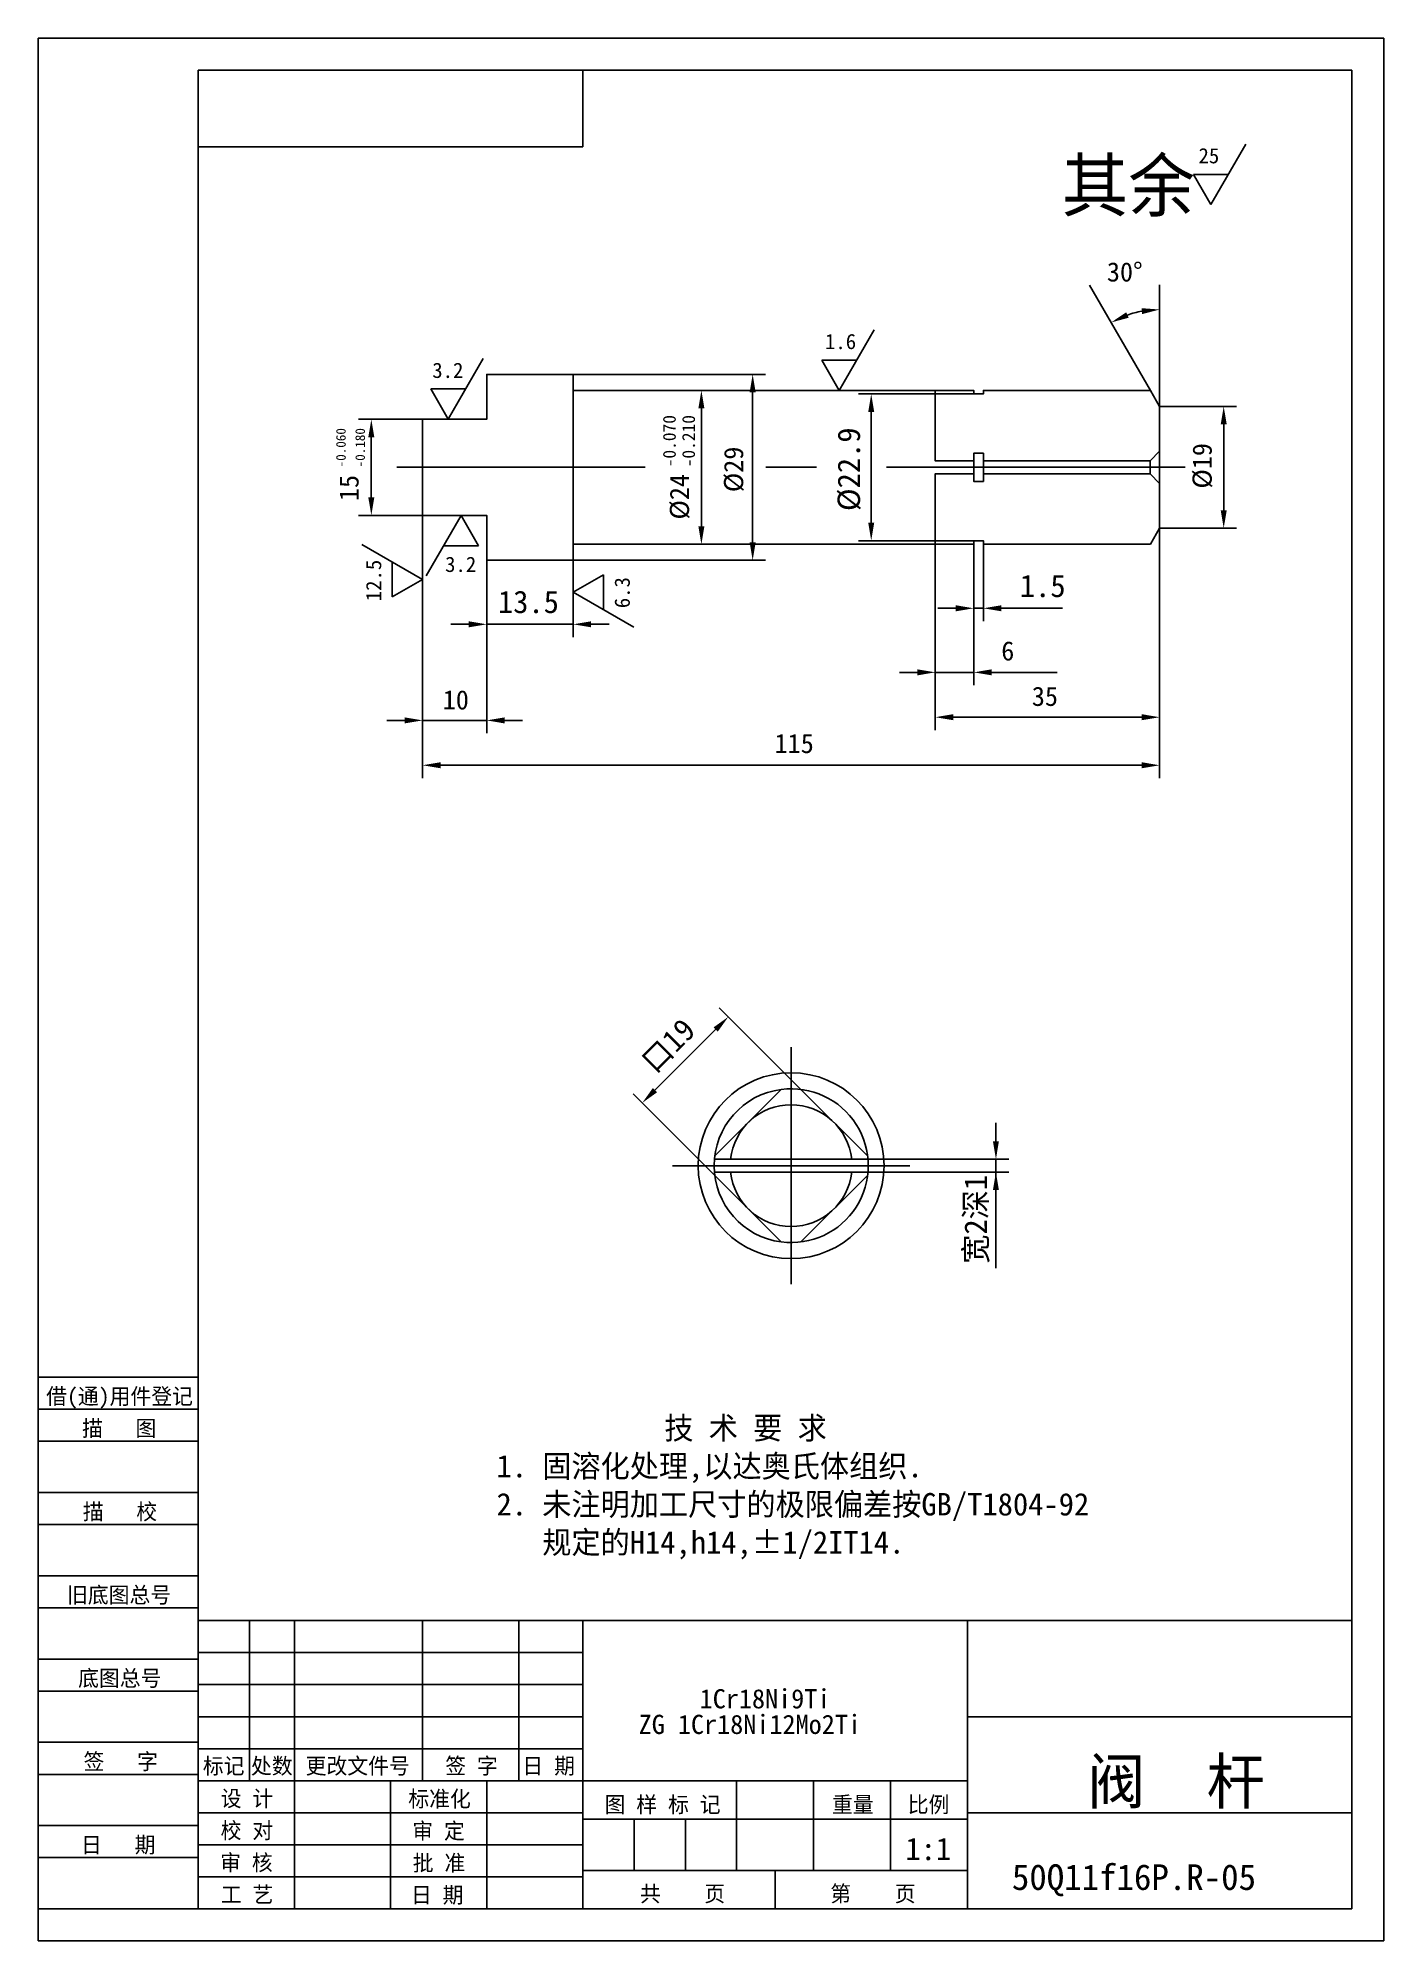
# Model space of a CAD drawing. Header units: metres. Extents: x 0 to 210, y 0 to 297.
import ezdxf

# ---------------------------------------------------------------- set-up
doc = ezdxf.new("R2010")
doc.units = ezdxf.units.M
for name, color, linetype in [('C', 6, 'Continuous'), ('D', 1, 'Continuous'), ('FL', 5, 'Continuous'), ('T', 7, 'Continuous'), ('TL', 4, 'Continuous')]:
    doc.layers.add(name, color=color, linetype=linetype)

# ---------------------------------------------------------------- blocks, each defined once
blk = doc.blocks.new('TUKUN4')
at = {"layer": 'FL'}
for p, q in [((0, 297), (0, 0)), ((210, 297), (0, 297)), ((210, 0), (210, 297)), ((0, 78), (25, 78)), ((0, 70), (25, 70)), ((0, 65), (25, 65)), ((0, 57), (25, 57)), ((0, 52), (25, 52)), ((33, 25), (33, 50)), ((40, 5), (40, 50)), ((60, 25), (60, 50)), ((75, 25), (75, 50)), ((25, 45), (85, 45)), ((0, 44), (25, 44)), ((0, 39), (25, 39)), ((25, 40), (85, 40)), ((25, 35), (85, 35)), ((0, 31), (25, 31)), ((25, 30), (85, 30)), ((0, 26), (25, 26)), ((70, 5), (70, 25)), ((0, 18), (25, 18)), ((25, 20), (85, 20)), ((25, 15), (85, 15)), ((0, 13), (25, 13)), ((25, 10), (85, 10)), ((0, 0), (210, 0))]:
    blk.add_line(p, q, dxfattribs=at)
at = {"layer": 'TL'}
for p, q in [((25, 5), (25, 292)), ((205, 292), (25, 292)), ((85, 292), (85, 280)), ((205, 5), (205, 292)), ((85, 280), (25, 280)), ((0, 88), (25, 88)), ((0, 83), (25, 83)), ((205, 50), (25, 50)), ((85, 5), (85, 50)), ((145, 5), (145, 50)), ((205, 35), (145, 35)), ((145, 25), (25, 25)), ((55, 5), (55, 25)), ((109, 11), (109, 25)), ((121, 11), (121, 25)), ((133, 11), (133, 25)), ((85, 19), (145, 19)), ((93, 11), (93, 19)), ((101, 11), (101, 19)), ((205, 20), (145, 20)), ((145, 11), (85, 11)), ((115, 5), (115, 11)), ((0, 5), (205, 5))]:
    blk.add_line(p, q, dxfattribs=at)
at = {"layer": 'T'}
for s, p in [('借(通)用件登记', (1.26, 83.76)), ('描   图', (6.86, 78.76)), ('描   校', (6.98, 65.76)), ('旧底图总号', (4.52, 52.76)), ('底图总号', (6.25, 39.76)), ('签   字', (7.1, 26.76)), ('标记', (25.71, 26.07)), ('处数', (33.22, 26.07)), ('更改文件号', (41.75, 26.07)), ('签 字', (63.53, 26.07)), ('日 期', (75.57, 26.07)), ('设 计', (28.5, 20.99)), ('标准化', (57.77, 20.93)), ('图 样 标 记', (88.4, 20.04)), ('重量', (123.88, 20.04)), ('比例', (135.7, 20.04)), ('校 对', (28.48, 15.99)), ('审 定', (58.39, 15.93)), ('日   期', (6.72, 13.76)), ('审 核', (28.41, 10.99)), ('批 准', (58.46, 10.93)), ('共    页', (93.91, 6.13)), ('第    页', (123.62, 6.13)), ('工 艺', (28.52, 5.99)), ('日 期', (58.18, 5.93))]:
    blk.add_text(s, height=2.5, dxfattribs=at).set_placement(p)

msp = doc.modelspace()

# ---------------------------------------------------------------- linework, layer by layer
at = {"layer": 'C'}
for points in [[(56, 230), (94.75, 230)], [(113.57, 230), (121.48, 230)], [(132.39, 230), (179, 230)], [(117.5, 139.5), (117.5, 102.5)], [(99, 121), (136, 121)]]:
    msp.add_lwpolyline(points, dxfattribs=at)
at = {"layer": 'D'}
for p, q in [((188.46, 280.46), (183, 271)), ((183, 271), (180.27, 275.73)), ((180.27, 275.73), (185.73, 275.73)), ((164.06, 258.45), (173.56, 242)), ((175, 258.5), (175, 239.5)), ((130.46, 251.46), (125, 242)), ((69.46, 246.96), (64, 237.5)), ((125, 242), (122.27, 246.73)), ((122.27, 246.73), (127.73, 246.73)), ((83.5, 244.5), (113.5, 244.5)), ((64, 237.5), (61.27, 242.23)), ((61.27, 242.23), (66.73, 242.23)), ((103.5, 242), (101.5, 242)), ((111.5, 218.3), (111.5, 241.7)), ((146, 241.45), (128, 241.45)), ((103.5, 220.8), (103.5, 239.2)), ((130, 238.65), (130, 221.35)), ((175, 239.5), (187, 239.5)), ((60, 237.5), (50, 237.5)), ((52, 225.3), (52, 234.7)), ((185, 236.7), (185, 223.3)), ((60, 222.5), (50, 222.5)), ((60, 222.5), (60, 188.5)), ((60, 222.5), (60, 181.5)), ((60.54, 213.04), (66, 222.5)), ((66, 222.5), (68.73, 217.77)), ((70, 222.5), (70, 188.5)), ((175, 220.5), (175, 181.5)), ((175, 220.5), (175, 189)), ((175, 220.5), (187, 220.5)), ((50.54, 217.96), (60, 212.5)), ((68.73, 217.77), (63.27, 217.77)), ((103.5, 218), (101.5, 218)), ((146, 218.55), (128, 218.55)), ((140, 218), (140, 196)), ((140, 218), (140, 189)), ((146, 218), (146, 196)), ((146, 218), (146, 206)), ((147.5, 218), (147.5, 206)), ((55.27, 209.77), (55.27, 215.23)), ((70, 215.5), (70, 203.5)), ((83.5, 215.5), (83.5, 203.5)), ((83.5, 215.5), (113.5, 215.5)), ((60, 212.5), (55.27, 209.77)), ((83.5, 210.5), (88.23, 213.23)), ((88.23, 213.23), (88.23, 207.77)), ((92.96, 205.04), (83.5, 210.5)), ((143.2, 208), (140.4, 208)), ((146, 208), (147.5, 208)), ((150.3, 208), (153.1, 208)), ((153.1, 208), (159.86, 208)), ((67.2, 205.5), (64.4, 205.5)), ((70, 205.5), (83.5, 205.5)), ((86.3, 205.5), (89.1, 205.5)), ((137.2, 198), (134.4, 198)), ((140, 198), (146, 198)), ((148.8, 198), (151.6, 198)), ((151.6, 198), (159.02, 198)), ((57.2, 190.5), (54.4, 190.5)), ((60, 190.5), (70, 190.5)), ((72.8, 190.5), (75.6, 190.5)), ((142.8, 191), (172.2, 191)), ((62.8, 183.5), (172.2, 183.5)), ((119.03, 132.9), (106.29, 145.65)), ((105.72, 142.25), (96.25, 132.78)), ((105.6, 119.47), (92.85, 132.21)), ((149.46, 127.6), (149.46, 127.69)), ((149.46, 124.8), (149.46, 127.6)), ((129.46, 122), (151.46, 122)), ((149.46, 120), (149.46, 122)), ((129.46, 120), (151.46, 120)), ((149.46, 105), (149.46, 120)), ((149.46, 117.2), (149.46, 114.4))]:
    msp.add_line(p, q, dxfattribs=at)
msp.add_arc((175, 239.5), 15.13, 100.62, 109.38, dxfattribs=at)
for points in [[(170.17, 253.35), (169.78, 254.2), (167.43, 252.61)], [(172.17, 254.84), (172.26, 253.91), (175, 254.63)], [(111.03, 241.7), (111.97, 241.7), (111.5, 244.5)], [(103.03, 239.2), (103.97, 239.2), (103.5, 242)], [(129.53, 238.65), (130.47, 238.65), (130, 241.45)], [(184.53, 236.7), (185.47, 236.7), (185, 239.5)], [(51.53, 234.7), (52.47, 234.7), (52, 237.5)], [(51.53, 225.3), (52.47, 225.3), (52, 222.5)], [(184.53, 223.3), (185.47, 223.3), (185, 220.5)], [(103.03, 220.8), (103.97, 220.8), (103.5, 218)], [(129.53, 221.35), (130.47, 221.35), (130, 218.55)], [(111.03, 218.3), (111.97, 218.3), (111.5, 215.5)], [(143.2, 208.47), (143.2, 207.53), (146, 208)], [(150.3, 208.47), (150.3, 207.53), (147.5, 208)], [(67.2, 205.97), (67.2, 205.03), (70, 205.5)], [(86.3, 205.97), (86.3, 205.03), (83.5, 205.5)], [(137.2, 198.47), (137.2, 197.53), (140, 198)], [(148.8, 198.47), (148.8, 197.53), (146, 198)], [(57.2, 190.97), (57.2, 190.03), (60, 190.5)], [(72.8, 190.97), (72.8, 190.03), (70, 190.5)], [(142.8, 191.47), (142.8, 190.53), (140, 191)], [(172.2, 191.47), (172.2, 190.53), (175, 191)], [(62.8, 183.97), (62.8, 183.03), (60, 183.5)], [(172.2, 183.97), (172.2, 183.03), (175, 183.5)], [(105.39, 142.58), (106.05, 141.92), (107.7, 144.23)], [(95.92, 133.11), (96.58, 132.45), (94.27, 130.8)], [(148.99, 124.8), (149.92, 124.8), (149.46, 122)], [(148.99, 117.2), (149.92, 117.2), (149.46, 120)]]:
    msp.add_solid(points, dxfattribs=at)
at = {"layer": 'TL'}
for points in [[(60, 237.5), (70, 237.5), (70, 244.5), (83.5, 244.5), (83.5, 242), (140, 242), (146, 242), (146, 241.45), (147.5, 241.45), (147.5, 242), (173.56, 242), (175, 239.5), (175, 232.5), (173.5, 231), (173.5, 229), (175, 227.5), (175, 220.5), (173.56, 218), (147.5, 218), (147.5, 218.55), (146, 218.55), (146, 218), (140, 218), (83.5, 218), (83.5, 215.5), (70, 215.5), (70, 222.5), (60, 222.5), (60, 237.5)], [(83.5, 242), (83.5, 218)], [(140, 242), (140, 231), (146, 231), (146, 232.2), (147.5, 232.2), (147.5, 231), (173.5, 231)], [(175, 232.5), (175, 227.5)], [(173.5, 229), (147.5, 229), (147.5, 227.8), (146, 227.8), (146, 229), (140, 229), (140, 218)], [(146, 231), (146, 229)], [(147.5, 231), (147.5, 229)], [(115.97, 132.9), (105.6, 122.53)], [(129.4, 122.53), (119.03, 132.9)], [(105.54, 122), (129.46, 122)], [(105.54, 120), (129.46, 120)], [(105.6, 119.47), (115.97, 109.1)], [(119.03, 109.1), (129.4, 119.47)]]:
    msp.add_lwpolyline(points, dxfattribs=at)
for points in [[(117.5, 135.5, 1), (117.5, 106.5, 1)], [(115.97, 132.9, 0.88), (115.97, 109.1, 1.14)]]:
    msp.add_lwpolyline(points, format="xyb", close=True, dxfattribs=at)
for points in [[(126.95, 122, 0.9), (108.05, 122, 0.9)], [(108.05, 120, 0.9), (126.95, 120, 0.9)]]:
    msp.add_lwpolyline(points, format="xyb", dxfattribs=at)

# ---------------------------------------------------------------- block references
at = {"layer": 'T'}
msp.add_blockref('TUKUN4', (0, 0), dxfattribs=at)

# ---------------------------------------------------------------- texts
at = {"layer": 'D'}
for s, height, p in [('其余', 8, (159.71, 270)), ('25', 2.38, (181.07, 277.45)), ('30%%D', 3, (166.77, 259)), ('1.6', 2.38, (122.79, 248.45)), ('3.2', 2.38, (61.51, 243.95)), ('3.2', 2.38, (63.51, 213.67)), ('1.5', 3.5, (153.19, 209.75)), ('13.5', 3.5, (71.75, 207.25)), ('6', 3, (150.29, 199.85)), ('10', 3, (63.14, 192.21)), ('35', 3, (155.06, 192.76)), ('115', 3, (114.92, 185.4)), ('            技 术 要 求', 3.5, (69.15, 78.31)), (' 1. 固溶化处理,以达奥氏体组织.', 3.5, (69.15, 72.36)), (' 2. 未注明加工尺寸的极限偏差按GB/T1804-92', 3.5, (69.15, 66.41)), ('    规定的H14,h14,%%P1/2IT14.', 3.5, (69.15, 60.46)), ('1Cr18Ni9Ti', 3, (103.23, 36.3)), ('ZG 1Cr18Ni12Mo2Ti', 3, (93.71, 32.3)), ('阀  杆', 7, (163.7, 21.42)), ('1:1', 3.5, (135.33, 12.61)), ('50Q11f16P.R-05', 4, (151.95, 7.96))]:
    msp.add_text(s, height=height, dxfattribs=at).set_placement(p)
for s, height, rotation, p in [('-0.070', 2, 90, (99.5, 230)), ('-0.210', 2, 90, (102.5, 230)), ('-0.060', 1.5, 90, (48, 230)), ('-0.180', 1.5, 90, (51, 230)), ('%%C22.9', 3.5, 90, (128.25, 223.17)), ('%%C29', 3, 90, (110.02, 226.12)), ('%%C19', 3, 90, (183.13, 226.68)), ('%%C24', 3, 90, (101.57, 221.85)), ('15', 3, 90, (50.01, 224.73)), ('12.5', 2.38, 90, (53.55, 209.1)), ('6.3', 2.38, 90, (92.33, 208.01)), ('口19', 3.5, 45, (96.26, 135.26)), ('宽2深1', 3.5, 90, (148.04, 105.7))]:
    msp.add_text(s, height=height, rotation=rotation, dxfattribs=at).set_placement(p)

doc.saveas('drawing.dxf')
